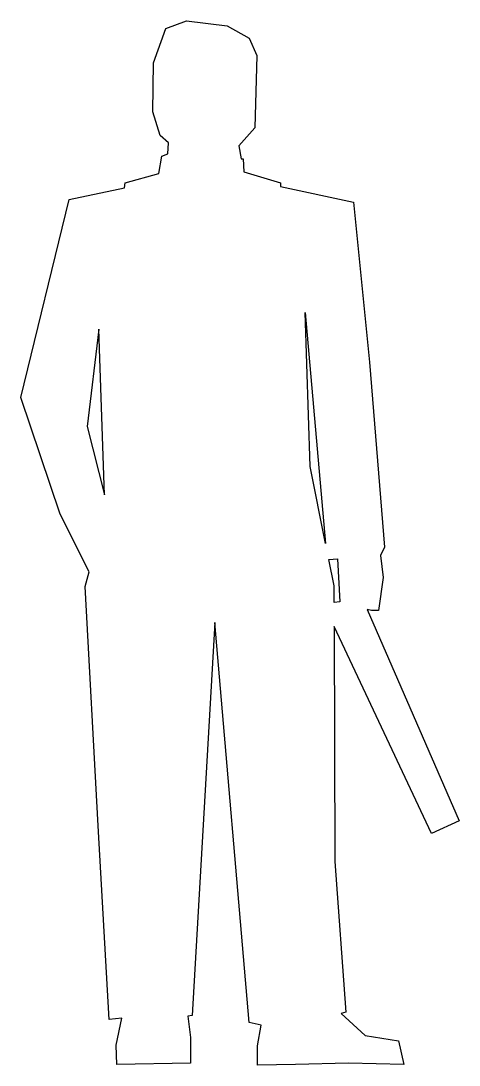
# Model space of a CAD drawing. Extents: x -14013 to -13252, y -4494 to -2681.
import ezdxf

# ---------------------------------------------------------------- set-up
doc = ezdxf.new("R2010")
doc.units = 0
doc.layers.get('0').update_dxf_attribs({"linetype": 'CONTINUOUS'})

msp = doc.modelspace()

# ---------------------------------------------------------------- linework, layer by layer
at = {"color": 0}
for points in [[(-13469.1, -3732.7), (-13468, -4140.8), (-13448.8, -4401.9), (-13457.2, -4404.3), (-13415.3, -4442.6), (-13357.8, -4452.2), (-13348.3, -4492.9), (-13444.1, -4490.5), (-13536.3, -4492.9), (-13602.1, -4494.1), (-13602.1, -4460.5), (-13596.1, -4424.6), (-13616.5, -4419.8), (-13676.4, -3725.3), (-13715.9, -4407.9), (-13723.1, -4409.1), (-13718.3, -4446.2), (-13718.3, -4490.5), (-13846.4, -4492.9), (-13847.6, -4459.4), (-13838, -4412.6), (-13859.6, -4415), (-13878.8, -4078.5), (-13901.5, -3663), (-13894.3, -3637.8), (-13944.6, -3537.2), (-14012.9, -3334.9), (-13929.1, -2991.2), (-13833.3, -2970.8), (-13832.1, -2962.4), (-13773.4, -2945.7), (-13768.6, -2915.7), (-13757.8, -2912.1), (-13756.6, -2893), (-13771, -2879.8), (-13784.2, -2839.1), (-13783, -2754.1), (-13761.4, -2694.2), (-13725.5, -2681), (-13654.8, -2689.4), (-13616.5, -2710.9), (-13603.3, -2740.9), (-13606.9, -2866.6), (-13634.5, -2897.8), (-13630.9, -2920.5), (-13627.3, -2920.5), (-13626.1, -2943.3), (-13562.6, -2962.4), (-13562.6, -2968.4), (-13435.7, -2996), (-13408.1, -3273.8), (-13381.8, -3594.7), (-13389, -3609.1), (-13384.2, -3647.4), (-13392.6, -3704.9), (-13404.4, -3704.9), (-13411.9, -3703), (-13252.4, -4070.2), (-13300.4, -4091.7)], [(-13519.5, -3187.6), (-13484.3, -3588.6), (-13511.1, -3454.6), (-13519.5, -3187.6)], [(-13478.8, -3616.3), (-13463.2, -3615.1), (-13459.4, -3689.8), (-13469.2, -3690.7), (-13469.2, -3661.8), (-13478.8, -3616.3)]]:
    msp.add_lwpolyline(points, close=True, dxfattribs=at)
for points in [[(-13877.6, -3216.3), (-13897.9, -3385.2), (-13868, -3503.7), (-13877.6, -3216.3)], [(-13877.6, -3216.3), (-13897.9, -3385.2), (-13868, -3503.7), (-13877.6, -3216.3), (-13877.6, -3216.3)]]:
    msp.add_lwpolyline(points, dxfattribs=at)

doc.saveas('drawing.dxf')
